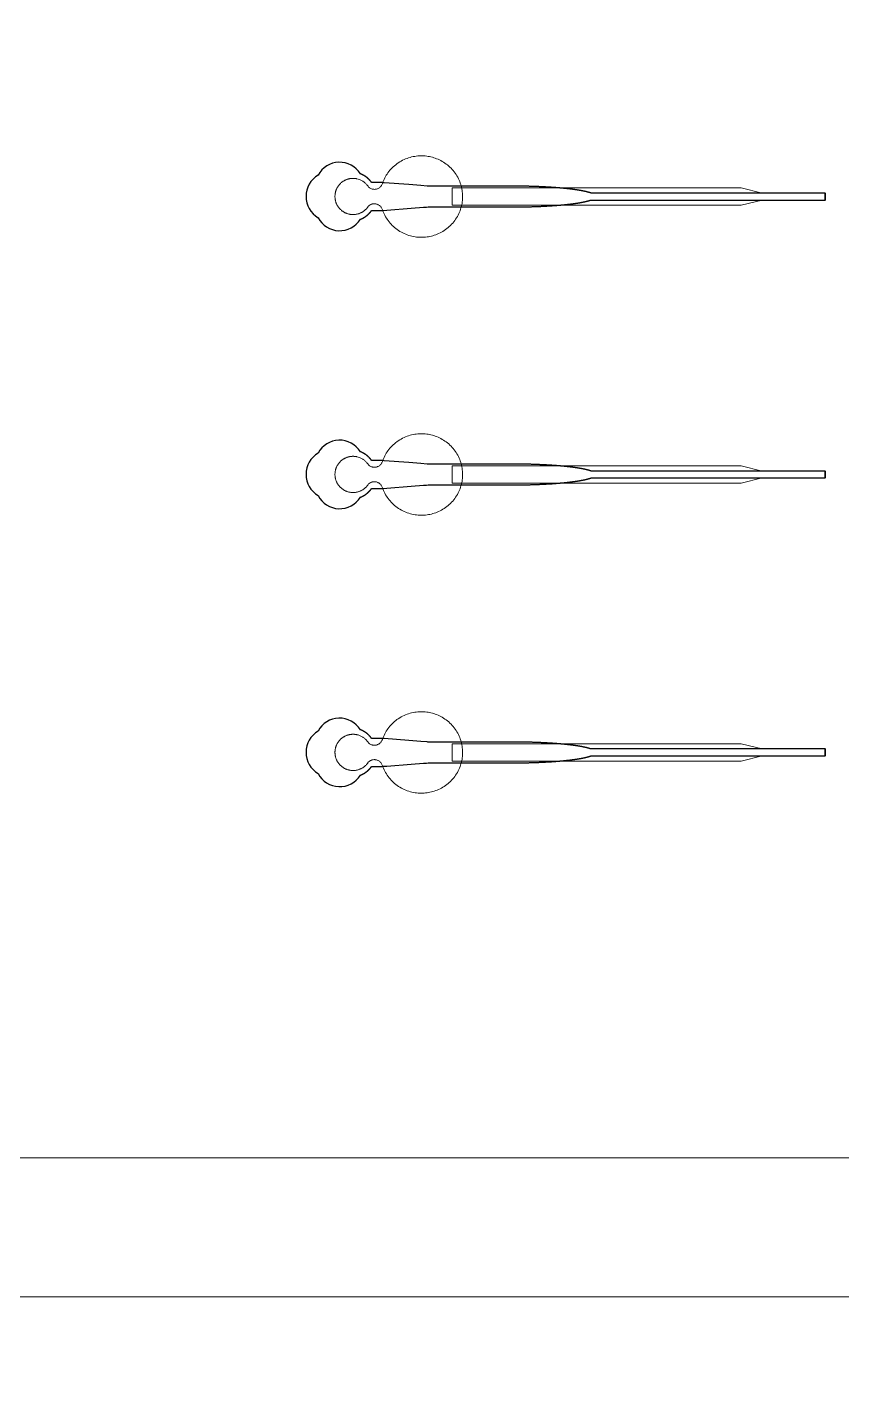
# Model space of a CAD drawing. Header units: inches. Extents: x -52997 to 52003, y -52254 to 52746.
# Drawn here: x -9110 to -3252, y -7101 to 2758 of the extents above; entities that cross this region are included whole.
import ezdxf

# ---------------------------------------------------------------- set-up
doc = ezdxf.new("R2010")
doc.units = ezdxf.units.IN
doc.header["$MEASUREMENT"] = 0
doc.layers.add('1', color=1, linetype='Continuous')
doc.layers.add('2', color=140, linetype='Continuous', lineweight=0)
doc.layers.add('3', color=90, linetype='Continuous', lineweight=0)

msp = doc.modelspace()

# ---------------------------------------------------------------- linework, layer by layer
at = {"layer": '1'}
for points in [[(-16283.4, -47485.7), (0, -47485.7), (16283.4, -47485.7, 5.999107)], [(-16250, -47285.7), (0, -47285.7), (16250, -47285.7, 5.986812)], [(-13685.8, -45485.7), (0, -45485.7), (13685.8, -45485.7, 6.794322)], [(-6714.9, 1377.2), (-6714.5, 1377.3), (-6713.7, 1377.6), (-6712.9, 1378), (-6712, 1378.3), (-6711.2, 1378.6), (-6710.3, 1379), (-6709.5, 1379.4), (-6708.6, 1379.7), (-6707.8, 1380.1), (-6706.9, 1380.5), (-6706.1, 1380.8), (-6705.2, 1381.2), (-6704.3, 1381.6), (-6703.5, 1382), (-6702.6, 1382.4), (-6701.8, 1382.8), (-6700.9, 1383.3), (-6700.1, 1383.7), (-6699.2, 1384.1), (-6698.3, 1384.5), (-6697.5, 1385), (-6696.6, 1385.4), (-6695.8, 1385.9), (-6694.9, 1386.3), (-6694.1, 1386.8), (-6693.2, 1387.3), (-6692.3, 1387.8), (-6691.5, 1388.2), (-6690.6, 1388.7), (-6689.8, 1389.2), (-6688.9, 1389.7), (-6688.1, 1390.2), (-6687.2, 1390.8), (-6686.4, 1391.3), (-6685.5, 1391.8), (-6684.7, 1392.3), (-6683.8, 1392.9), (-6683, 1393.4), (-6682.1, 1393.9), (-6681.3, 1394.5), (-6680.5, 1395.1), (-6679.6, 1395.6), (-6678.8, 1396.2), (-6677.9, 1396.8), (-6677.1, 1397.3), (-6676.3, 1397.9), (-6675.5, 1398.5), (-6674.6, 1399.1), (-6673.8, 1399.7), (-6673, 1400.3), (-6672.2, 1400.9), (-6671.4, 1401.5), (-6670.6, 1402.2), (-6669.7, 1402.8), (-6668.9, 1403.4), (-6668.1, 1404), (-6667.3, 1404.7), (-6666.5, 1405.3), (-6665.8, 1406), (-6665, 1406.6), (-6664.2, 1407.3), (-6663.4, 1407.9), (-6662.6, 1408.6), (-6661.9, 1409.3), (-6661.1, 1409.9), (-6660.3, 1410.6), (-6659.6, 1411.3), (-6658.8, 1412), (-6658.1, 1412.7), (-6657.3, 1413.4), (-6656.6, 1414), (-6655.8, 1414.7), (-6655.1, 1415.4), (-6654.4, 1416.2), (-6653.6, 1416.9), (-6652.9, 1417.6), (-6652.2, 1418.3), (-6651.5, 1419), (-6650.8, 1419.7), (-6650.1, 1420.5), (-6649.4, 1421.2), (-6648.7, 1421.9), (-6648, 1422.6), (-6647.3, 1423.4), (-6646.7, 1424.1), (-6646, 1424.9), (-6645.3, 1425.6), (-6644.7, 1426.3), (-6644, 1427.1), (-6643.4, 1427.8), (-6642.7, 1428.6), (-6642.1, 1429.3), (-6641.5, 1430.1), (-6640.9, 1430.8), (-6640.2, 1431.6), (-6639.6, 1432.4), (-6639, 1433.1), (-6638.4, 1433.9), (-6637.8, 1434.7), (-6637.3, 1435.4), (-6636.7, 1436.2), (-6636.1, 1436.9), (-6635.5, 1437.7), (-6635, 1438.5), (-6634.4, 1439.3), (-6633.9, 1440), (-6633.3, 1440.8), (-6589.8, 1440.8), (-6568, 1440.8), (-6557.1, 1440.8), (-6554.3, 1440.8), (-6553, 1440.8), (-6552.9, 1440.8), (-6552.9, 1440.8), (-6552.9, 1440.8), (-6552.9, 1440.8), (-6552.9, 1440.8), (-6552.8, 1440.8), (-6552.5, 1440.8), (-6551.8, 1440.9), (-6550.4, 1441), (-6547.6, 1441.2), (-6525.5, 1442.9), (-6348.9, 1456.4), (-6260.6, 1463.2), (-6238.5, 1464.9), (-6227.5, 1465.8), (-6227.1, 1465.8), (-6227, 1465.8), (-6227, 1465.8), (-6227, 1465.8), (-6226.9, 1465.8), (-6226.5, 1465.8), (-5966, 1465.8), (-5959.7, 1465.8), (-5947.1, 1465.8), (-5846.6, 1465.8), (-5645.6, 1465.8), (-5633, 1465.8), (-5626.8, 1465.8), (-5623.6, 1465.8), (-5622, 1465.8), (-5621.6, 1465.8), (-5621.5, 1465.8), (-5621.4, 1465.8), (-5621.3, 1465.8), (-5621.3, 1465.8), (-5621.3, 1465.8), (-5620.7, 1465.8), (-5616.1, 1465.8), (-5611.5, 1465.8), (-5606.9, 1465.8), (-5602.2, 1465.8), (-5597.6, 1465.9), (-5592.9, 1465.9), (-5588.3, 1465.9), (-5583.6, 1465.9), (-5578.9, 1466), (-5574.2, 1466), (-5569.5, 1466.1), (-5564.8, 1466.1), (-5560, 1466.2), (-5555.3, 1466.3), (-5550.5, 1466.3), (-5545.8, 1466.4), (-5541, 1466.5), (-5536.2, 1466.6), (-5531.5, 1466.6), (-5526.7, 1466.7), (-5521.9, 1466.8), (-5517.1, 1466.9), (-5512.3, 1467), (-5507.4, 1467.2), (-5502.6, 1467.3), (-5497.8, 1467.4), (-5493, 1467.5), (-5488.2, 1467.7), (-5483.3, 1467.8), (-5478.5, 1468), (-5473.7, 1468.1), (-5468.8, 1468.3), (-5464, 1468.4), (-5459.2, 1468.6), (-5454.3, 1468.8), (-5449.5, 1468.9), (-5444.7, 1469.1), (-5439.9, 1469.3), (-5435, 1469.5), (-5430.2, 1469.7), (-5425.4, 1469.9), (-5420.6, 1470.1), (-5415.8, 1470.3), (-5411, 1470.6), (-5406.2, 1470.8), (-5401.4, 1471), (-5396.6, 1471.3), (-5391.9, 1471.5), (-5387.1, 1471.7), (-5382.4, 1472), (-5377.6, 1472.3), (-5372.9, 1472.5), (-5368.2, 1472.8), (-5363.5, 1473.1), (-5358.8, 1473.4), (-5354.1, 1473.6), (-5349.4, 1473.9), (-5344.8, 1474.2), (-5340.1, 1474.5), (-5335.5, 1474.8), (-5330.9, 1475.2), (-5326.3, 1475.5), (-5321.7, 1475.8), (-5319.4, 1476), (-5317.2, 1476.1), (-5314.9, 1476.3), (-5312.6, 1476.5), (-5310.4, 1476.7), (-5308.1, 1476.8), (-5305.9, 1477), (-5303.6, 1477.2), (-5301.4, 1477.3), (-5299.1, 1477.5), (-5296.9, 1477.7), (-5294.7, 1477.9), (-5292.5, 1478.1), (-5290.3, 1478.2), (-5288, 1478.4), (-5285.8, 1478.6), (-5283.6, 1478.8), (-5281.4, 1479), (-5279.3, 1479.2), (-5277.1, 1479.4), (-5274.9, 1479.6), (-5272.7, 1479.7), (-5270.6, 1479.9), (-5268.4, 1480.1), (-5266.3, 1480.3), (-5264.1, 1480.5), (-5262, 1480.7), (-5259.9, 1480.9), (-5257.7, 1481.1), (-5255.6, 1481.3), (-5253.5, 1481.5), (-5251.4, 1481.7), (-5249.3, 1481.9), (-5247.2, 1482.2), (-5245.1, 1482.4), (-5243, 1482.6), (-5241, 1482.8), (-5238.9, 1483), (-5236.9, 1483.2), (-5234.8, 1483.4), (-5232.8, 1483.6), (-5230.7, 1483.9), (-5228.7, 1484.1), (-5226.7, 1484.3), (-5224.7, 1484.5), (-5222.7, 1484.7), (-5220.7, 1485), (-5218.7, 1485.2), (-5216.7, 1485.4), (-5214.7, 1485.6), (-5212.8, 1485.9), (-5210.8, 1486.1), (-5208.9, 1486.3), (-5206.9, 1486.6), (-5205, 1486.8), (-5203.1, 1487), (-5201.1, 1487.3), (-5199.2, 1487.5), (-5197.3, 1487.7), (-5195.4, 1488), (-5193.6, 1488.2), (-5191.7, 1488.4), (-5189.8, 1488.7), (-5188, 1488.9), (-5186.1, 1489.2), (-5184.3, 1489.4), (-5182.5, 1489.6), (-5180.6, 1489.9), (-5178.8, 1490.1), (-5177, 1490.4), (-5175.2, 1490.6), (-5173.4, 1490.9), (-5171.7, 1491.1), (-5169.9, 1491.4), (-5168.1, 1491.6), (-5166.4, 1491.9), (-5164.6, 1492.1), (-5162.9, 1492.4), (-5161.2, 1492.7), (-5159.5, 1492.9), (-5157.8, 1493.2), (-5156.1, 1493.4), (-5154.4, 1493.7), (-5152.7, 1493.9), (-5151.1, 1494.2), (-5149.4, 1494.5), (-5147.8, 1494.7), (-5146.1, 1495), (-5144.5, 1495.3), (-5142.9, 1495.5), (-5141.3, 1495.8), (-5139.7, 1496.1), (-5138.1, 1496.3), (-5136.6, 1496.6), (-5135, 1496.9), (-5133.4, 1497.1), (-5131.9, 1497.4), (-5130.4, 1497.7), (-5128.8, 1497.9), (-5127.3, 1498.2), (-5125.8, 1498.5), (-5124.3, 1498.8), (-5122.9, 1499), (-5121.4, 1499.3), (-5119.9, 1499.6), (-5118.5, 1499.9), (-5117, 1500.1), (-5115.6, 1500.4), (-5114.2, 1500.7), (-5112.8, 1501), (-5111.4, 1501.3), (-5110, 1501.5), (-5108.6, 1501.8), (-5107.3, 1502.1), (-5105.9, 1502.4), (-5104.6, 1502.7), (-5103.2, 1503), (-5101.9, 1503.2), (-5100.6, 1503.5), (-5099.3, 1503.8), (-5098, 1504.1), (-5096.7, 1504.4), (-5095.4, 1504.7), (-5094.2, 1505), (-5092.9, 1505.3), (-5091.7, 1505.5), (-5090.5, 1505.8), (-5089.3, 1506.1), (-5088.1, 1506.4), (-5086.9, 1506.7), (-5085.7, 1507), (-5084.5, 1507.3), (-5083.4, 1507.6), (-5082.2, 1507.9), (-5081.1, 1508.2), (-5079.9, 1508.5), (-5078.8, 1508.7), (-5077.7, 1509), (-5076.6, 1509.3), (-5075.5, 1509.6), (-5074.5, 1509.9), (-5073.4, 1510.2), (-5072.4, 1510.5), (-5071.3, 1510.8), (-5070.3, 1511.1), (-5069.3, 1511.4), (-5068.3, 1511.7), (-5067.3, 1512), (-5066.3, 1512.3), (-5065.3, 1512.6), (-5064.4, 1512.9), (-5063.4, 1513.2), (-5062.5, 1513.5), (-5061.5, 1513.8), (-5060.6, 1514.1), (-5059.7, 1514.4), (-5058.8, 1514.7), (-5057.9, 1515), (-5057.1, 1515.3), (-5055.7, 1515.8), (-3370, 1515.6), (-3370, 1565.8), (-5055.6, 1565.8), (-5055.9, 1565.9), (-5056.7, 1566.2), (-5057.6, 1566.5), (-5058.5, 1566.8), (-5059.4, 1567.1), (-5060.3, 1567.4), (-5061.2, 1567.7), (-5062.1, 1568), (-5063.1, 1568.3), (-5064, 1568.6), (-5065, 1568.9), (-5065.9, 1569.2), (-5066.9, 1569.5), (-5067.9, 1569.8), (-5068.9, 1570.1), (-5069.9, 1570.4), (-5071, 1570.7), (-5072, 1571), (-5073.1, 1571.3), (-5074.1, 1571.6), (-5075.2, 1571.9), (-5076.3, 1572.2), (-5077.4, 1572.5), (-5078.5, 1572.8), (-5079.6, 1573), (-5080.7, 1573.3), (-5081.9, 1573.6), (-5083, 1573.9), (-5084.2, 1574.2), (-5085.3, 1574.5), (-5086.5, 1574.8), (-5087.7, 1575.1), (-5088.9, 1575.4), (-5090.1, 1575.7), (-5091.3, 1576), (-5092.6, 1576.3), (-5093.8, 1576.5), (-5095.1, 1576.8), (-5096.4, 1577.1), (-5097.6, 1577.4), (-5098.9, 1577.7), (-5100.2, 1578), (-5101.5, 1578.3), (-5102.9, 1578.6), (-5104.2, 1578.8), (-5105.5, 1579.1), (-5106.9, 1579.4), (-5108.3, 1579.7), (-5109.6, 1580), (-5111, 1580.3), (-5112.4, 1580.5), (-5113.8, 1580.8), (-5115.3, 1581.1), (-5116.7, 1581.4), (-5118.1, 1581.7), (-5119.6, 1581.9), (-5121, 1582.2), (-5122.5, 1582.5), (-5124, 1582.8), (-5125.5, 1583), (-5127, 1583.3), (-5128.5, 1583.6), (-5130, 1583.9), (-5131.5, 1584.1), (-5133.1, 1584.4), (-5134.6, 1584.7), (-5136.2, 1584.9), (-5137.8, 1585.2), (-5139.4, 1585.5), (-5141, 1585.7), (-5142.6, 1586), (-5144.2, 1586.3), (-5145.8, 1586.5), (-5147.4, 1586.8), (-5149.1, 1587.1), (-5150.7, 1587.3), (-5152.4, 1587.6), (-5154.1, 1587.9), (-5155.7, 1588.1), (-5157.4, 1588.4), (-5159.1, 1588.6), (-5160.8, 1588.9), (-5162.6, 1589.1), (-5164.3, 1589.4), (-5166, 1589.7), (-5167.8, 1589.9), (-5169.5, 1590.2), (-5171.3, 1590.4), (-5173.1, 1590.7), (-5174.9, 1590.9), (-5176.6, 1591.2), (-5178.4, 1591.4), (-5180.3, 1591.6), (-5182.1, 1591.9), (-5183.9, 1592.1), (-5185.7, 1592.4), (-5187.6, 1592.6), (-5189.4, 1592.9), (-5191.3, 1593.1), (-5193.2, 1593.3), (-5195.1, 1593.6), (-5197, 1593.8), (-5198.8, 1594.1), (-5200.8, 1594.3), (-5202.7, 1594.5), (-5204.6, 1594.8), (-5206.5, 1595), (-5208.5, 1595.2), (-5210.4, 1595.5), (-5212.4, 1595.7), (-5214.3, 1595.9), (-5216.3, 1596.1), (-5218.3, 1596.4), (-5220.3, 1596.6), (-5222.3, 1596.8), (-5224.3, 1597), (-5226.3, 1597.2), (-5228.3, 1597.5), (-5230.3, 1597.7), (-5232.3, 1597.9), (-5234.4, 1598.1), (-5236.4, 1598.3), (-5238.5, 1598.5), (-5240.5, 1598.8), (-5242.6, 1599), (-5244.7, 1599.2), (-5246.8, 1599.4), (-5248.8, 1599.6), (-5250.9, 1599.8), (-5253, 1600), (-5255.1, 1600.2), (-5257.3, 1600.4), (-5259.4, 1600.6), (-5261.5, 1600.8), (-5263.6, 1601), (-5265.8, 1601.2), (-5267.9, 1601.4), (-5270.1, 1601.6), (-5272.2, 1601.8), (-5274.4, 1602), (-5276.6, 1602.2), (-5278.7, 1602.4), (-5280.9, 1602.6), (-5283.1, 1602.8), (-5285.3, 1602.9), (-5287.5, 1603.1), (-5289.7, 1603.3), (-5291.9, 1603.5), (-5294.1, 1603.7), (-5296.4, 1603.8), (-5298.6, 1604), (-5300.8, 1604.2), (-5303, 1604.4), (-5305.3, 1604.6), (-5307.5, 1604.7), (-5309.8, 1604.9), (-5312, 1605.1), (-5314.3, 1605.2), (-5316.6, 1605.4), (-5318.8, 1605.6), (-5323.4, 1605.9), (-5327.9, 1606.2), (-5332.5, 1606.5), (-5337.1, 1606.9), (-5341.7, 1607.2), (-5346.4, 1607.5), (-5351, 1607.8), (-5355.7, 1608), (-5360.4, 1608.3), (-5365, 1608.6), (-5369.7, 1608.9), (-5374.4, 1609.2), (-5379.2, 1609.4), (-5383.9, 1609.7), (-5388.6, 1609.9), (-5393.4, 1610.2), (-5398.1, 1610.4), (-5402.9, 1610.7), (-5407.7, 1610.9), (-5412.4, 1611.1), (-5417.2, 1611.3), (-5422, 1611.5), (-5426.8, 1611.7), (-5431.6, 1611.9), (-5436.4, 1612.1), (-5441.2, 1612.3), (-5446, 1612.5), (-5450.8, 1612.7), (-5455.6, 1612.9), (-5460.4, 1613.1), (-5465.2, 1613.2), (-5470, 1613.4), (-5474.8, 1613.5), (-5479.7, 1613.7), (-5484.5, 1613.8), (-5489.3, 1614), (-5494.1, 1614.1), (-5498.9, 1614.2), (-5503.7, 1614.3), (-5508.4, 1614.5), (-5513.2, 1614.6), (-5518, 1614.7), (-5522.8, 1614.8), (-5527.5, 1614.9), (-5532.3, 1615), (-5537.1, 1615.1), (-5541.8, 1615.1), (-5546.5, 1615.2), (-5551.3, 1615.3), (-5556, 1615.4), (-5560.7, 1615.4), (-5565.4, 1615.5), (-5570.1, 1615.5), (-5574.8, 1615.6), (-5579.4, 1615.6), (-5584.1, 1615.7), (-5588.7, 1615.7), (-5593.4, 1615.7), (-5598, 1615.7), (-5602.6, 1615.8), (-5607.2, 1615.8), (-5609.5, 1615.8), (-5610.1, 1615.8), (-5610.4, 1615.8), (-5610.5, 1615.8), (-5610.7, 1615.8), (-5612.3, 1615.8), (-5618.7, 1615.8), (-5631.4, 1615.8), (-5682.4, 1615.8), (-5886.3, 1615.8), (-5937.3, 1615.8), (-5962.8, 1615.8), (-5969.2, 1615.8), (-5970.8, 1615.8), (-6226.6, 1615.8), (-6227, 1615.8), (-6227, 1615.8), (-6227, 1615.8), (-6227.1, 1615.8), (-6227.2, 1615.8), (-6227.5, 1615.8), (-6228.9, 1615.9), (-6234.4, 1616.3), (-6278.6, 1619.7), (-6366.9, 1626.5), (-6543.5, 1640.1), (-6549.1, 1640.5), (-6551.8, 1640.7), (-6552.5, 1640.8), (-6552.8, 1640.8), (-6552.9, 1640.8), (-6552.9, 1640.8), (-6552.9, 1640.8), (-6552.9, 1640.8), (-6552.9, 1640.8), (-6553, 1640.8), (-6553.3, 1640.8), (-6556.1, 1640.8), (-6561.5, 1640.8), (-6572.4, 1640.8), (-6594.2, 1640.8), (-6616, 1640.8), (-6626.9, 1640.8), (-6632.3, 1640.8), (-6633, 1640.8), (-6633.2, 1640.8), (-6633.3, 1640.8), (-6633.3, 1640.8), (-6633.3, 1640.8), (-6633.3, 1640.8), (-6633.4, 1640.8), (-6633.7, 1641.4), (-6634.5, 1642.5), (-6635.4, 1643.6), (-6636.2, 1644.7), (-6637, 1645.9), (-6637.9, 1647), (-6638.7, 1648.1), (-6639.6, 1649.2), (-6640.5, 1650.3), (-6641.4, 1651.4), (-6642.3, 1652.5), (-6643.2, 1653.6), (-6644.2, 1654.7), (-6645.1, 1655.8), (-6646.1, 1656.9), (-6647.1, 1658), (-6648.1, 1659.1), (-6649.1, 1660.2), (-6650.1, 1661.2), (-6651.1, 1662.3), (-6652.1, 1663.4), (-6653.2, 1664.4), (-6654.3, 1665.5), (-6655.3, 1666.5), (-6656.4, 1667.6), (-6657.5, 1668.6), (-6658.6, 1669.6), (-6659.8, 1670.6), (-6660.9, 1671.6), (-6662, 1672.6), (-6663.2, 1673.6), (-6664.4, 1674.6), (-6665.5, 1675.6), (-6666.7, 1676.6), (-6667.9, 1677.5), (-6669.1, 1678.5), (-6670.3, 1679.4), (-6671.6, 1680.4), (-6672.8, 1681.3), (-6674.1, 1682.2), (-6675.3, 1683.1), (-6676.6, 1684), (-6677.9, 1684.9), (-6679.2, 1685.8), (-6680.5, 1686.7), (-6681.8, 1687.5), (-6683.1, 1688.4), (-6684.4, 1689.2), (-6685.7, 1690), (-6687.1, 1690.8), (-6688.4, 1691.6), (-6689.7, 1692.4), (-6691.1, 1693.2), (-6692.5, 1694), (-6693.8, 1694.7), (-6695.2, 1695.5), (-6696.6, 1696.2), (-6698, 1696.9), (-6699.4, 1697.6), (-6700.8, 1698.3), (-6702.2, 1699), (-6703.6, 1699.7), (-6705, 1700.3), (-6706.4, 1700.9), (-6707.8, 1701.6), (-6709.3, 1702.2), (-6710.7, 1702.8), (-6712.1, 1703.3), (-6713.6, 1703.9), (-6714.8, 1704.4, 0.576044), (-7019.4, 1695.1, 0.560065), (-7019.4, 1388.6, 0.578435)], [(-6714.9, -622.8), (-6714.5, -622.7), (-6713.7, -622.4), (-6712.9, -622), (-6712, -621.7), (-6711.2, -621.4), (-6710.3, -621), (-6709.5, -620.6), (-6708.6, -620.3), (-6707.8, -619.9), (-6706.9, -619.5), (-6706.1, -619.2), (-6705.2, -618.8), (-6704.3, -618.4), (-6703.5, -618), (-6702.6, -617.6), (-6701.8, -617.2), (-6700.9, -616.7), (-6700.1, -616.3), (-6699.2, -615.9), (-6698.3, -615.5), (-6697.5, -615), (-6696.6, -614.6), (-6695.8, -614.1), (-6694.9, -613.7), (-6694.1, -613.2), (-6693.2, -612.7), (-6692.3, -612.2), (-6691.5, -611.8), (-6690.6, -611.3), (-6689.8, -610.8), (-6688.9, -610.3), (-6688.1, -609.8), (-6687.2, -609.2), (-6686.4, -608.7), (-6685.5, -608.2), (-6684.7, -607.7), (-6683.8, -607.1), (-6683, -606.6), (-6682.1, -606.1), (-6681.3, -605.5), (-6680.5, -604.9), (-6679.6, -604.4), (-6678.8, -603.8), (-6677.9, -603.2), (-6677.1, -602.7), (-6676.3, -602.1), (-6675.5, -601.5), (-6674.6, -600.9), (-6673.8, -600.3), (-6673, -599.7), (-6672.2, -599.1), (-6671.4, -598.5), (-6670.6, -597.8), (-6669.7, -597.2), (-6668.9, -596.6), (-6668.1, -596), (-6667.3, -595.3), (-6666.5, -594.7), (-6665.8, -594), (-6665, -593.4), (-6664.2, -592.7), (-6663.4, -592.1), (-6662.6, -591.4), (-6661.9, -590.7), (-6661.1, -590.1), (-6660.3, -589.4), (-6659.6, -588.7), (-6658.8, -588), (-6658.1, -587.3), (-6657.3, -586.6), (-6656.6, -586), (-6655.8, -585.3), (-6655.1, -584.6), (-6654.4, -583.8), (-6653.6, -583.1), (-6652.9, -582.4), (-6652.2, -581.7), (-6651.5, -581), (-6650.8, -580.3), (-6650.1, -579.5), (-6649.4, -578.8), (-6648.7, -578.1), (-6648, -577.4), (-6647.3, -576.6), (-6646.7, -575.9), (-6646, -575.1), (-6645.3, -574.4), (-6644.7, -573.7), (-6644, -572.9), (-6643.4, -572.2), (-6642.7, -571.4), (-6642.1, -570.7), (-6641.5, -569.9), (-6640.9, -569.2), (-6640.2, -568.4), (-6639.6, -567.6), (-6639, -566.9), (-6638.4, -566.1), (-6637.8, -565.3), (-6637.3, -564.6), (-6636.7, -563.8), (-6636.1, -563.1), (-6635.5, -562.3), (-6635, -561.5), (-6634.4, -560.7), (-6633.9, -560), (-6633.3, -559.2), (-6589.8, -559.2), (-6568, -559.2), (-6557.1, -559.2), (-6554.3, -559.2), (-6553, -559.2), (-6552.9, -559.2), (-6552.9, -559.2), (-6552.9, -559.2), (-6552.9, -559.2), (-6552.9, -559.2), (-6552.8, -559.2), (-6552.5, -559.2), (-6551.8, -559.1), (-6550.4, -559), (-6547.6, -558.8), (-6525.5, -557.1), (-6348.9, -543.6), (-6260.6, -536.8), (-6238.5, -535.1), (-6227.5, -534.2), (-6227.1, -534.2), (-6227, -534.2), (-6227, -534.2), (-6227, -534.2), (-6226.9, -534.2), (-6226.5, -534.2), (-5966, -534.2), (-5959.7, -534.2), (-5947.1, -534.2), (-5846.6, -534.2), (-5645.6, -534.2), (-5633, -534.2), (-5626.8, -534.2), (-5623.6, -534.2), (-5622, -534.2), (-5621.6, -534.2), (-5621.5, -534.2), (-5621.4, -534.2), (-5621.3, -534.2), (-5621.3, -534.2), (-5621.3, -534.2), (-5620.7, -534.2), (-5616.1, -534.2), (-5611.5, -534.2), (-5606.9, -534.2), (-5602.2, -534.2), (-5597.6, -534.1), (-5592.9, -534.1), (-5588.3, -534.1), (-5583.6, -534.1), (-5578.9, -534), (-5574.2, -534), (-5569.5, -533.9), (-5564.8, -533.9), (-5560, -533.8), (-5555.3, -533.7), (-5550.5, -533.7), (-5545.8, -533.6), (-5541, -533.5), (-5536.2, -533.4), (-5531.5, -533.4), (-5526.7, -533.3), (-5521.9, -533.2), (-5517.1, -533.1), (-5512.3, -533), (-5507.4, -532.8), (-5502.6, -532.7), (-5497.8, -532.6), (-5493, -532.5), (-5488.2, -532.3), (-5483.3, -532.2), (-5478.5, -532), (-5473.7, -531.9), (-5468.8, -531.7), (-5464, -531.6), (-5459.2, -531.4), (-5454.3, -531.2), (-5449.5, -531.1), (-5444.7, -530.9), (-5439.9, -530.7), (-5435, -530.5), (-5430.2, -530.3), (-5425.4, -530.1), (-5420.6, -529.9), (-5415.8, -529.7), (-5411, -529.4), (-5406.2, -529.2), (-5401.4, -529), (-5396.6, -528.7), (-5391.9, -528.5), (-5387.1, -528.3), (-5382.4, -528), (-5377.6, -527.7), (-5372.9, -527.5), (-5368.2, -527.2), (-5363.5, -526.9), (-5358.8, -526.6), (-5354.1, -526.4), (-5349.4, -526.1), (-5344.8, -525.8), (-5340.1, -525.5), (-5335.5, -525.2), (-5330.9, -524.8), (-5326.3, -524.5), (-5321.7, -524.2), (-5319.4, -524), (-5317.2, -523.9), (-5314.9, -523.7), (-5312.6, -523.5), (-5310.4, -523.3), (-5308.1, -523.2), (-5305.9, -523), (-5303.6, -522.8), (-5301.4, -522.7), (-5299.1, -522.5), (-5296.9, -522.3), (-5294.7, -522.1), (-5292.5, -521.9), (-5290.3, -521.8), (-5288, -521.6), (-5285.8, -521.4), (-5283.6, -521.2), (-5281.4, -521), (-5279.3, -520.8), (-5277.1, -520.6), (-5274.9, -520.4), (-5272.7, -520.3), (-5270.6, -520.1), (-5268.4, -519.9), (-5266.3, -519.7), (-5264.1, -519.5), (-5262, -519.3), (-5259.9, -519.1), (-5257.7, -518.9), (-5255.6, -518.7), (-5253.5, -518.5), (-5251.4, -518.3), (-5249.3, -518.1), (-5247.2, -517.8), (-5245.1, -517.6), (-5243, -517.4), (-5241, -517.2), (-5238.9, -517), (-5236.9, -516.8), (-5234.8, -516.6), (-5232.8, -516.4), (-5230.7, -516.1), (-5228.7, -515.9), (-5226.7, -515.7), (-5224.7, -515.5), (-5222.7, -515.3), (-5220.7, -515), (-5218.7, -514.8), (-5216.7, -514.6), (-5214.7, -514.4), (-5212.8, -514.1), (-5210.8, -513.9), (-5208.9, -513.7), (-5206.9, -513.4), (-5205, -513.2), (-5203.1, -513), (-5201.1, -512.7), (-5199.2, -512.5), (-5197.3, -512.3), (-5195.4, -512), (-5193.6, -511.8), (-5191.7, -511.6), (-5189.8, -511.3), (-5188, -511.1), (-5186.1, -510.8), (-5184.3, -510.6), (-5182.5, -510.4), (-5180.6, -510.1), (-5178.8, -509.9), (-5177, -509.6), (-5175.2, -509.4), (-5173.4, -509.1), (-5171.7, -508.9), (-5169.9, -508.6), (-5168.1, -508.4), (-5166.4, -508.1), (-5164.6, -507.9), (-5162.9, -507.6), (-5161.2, -507.3), (-5159.5, -507.1), (-5157.8, -506.8), (-5156.1, -506.6), (-5154.4, -506.3), (-5152.7, -506.1), (-5151.1, -505.8), (-5149.4, -505.5), (-5147.8, -505.3), (-5146.1, -505), (-5144.5, -504.7), (-5142.9, -504.5), (-5141.3, -504.2), (-5139.7, -503.9), (-5138.1, -503.7), (-5136.6, -503.4), (-5135, -503.1), (-5133.4, -502.9), (-5131.9, -502.6), (-5130.4, -502.3), (-5128.8, -502.1), (-5127.3, -501.8), (-5125.8, -501.5), (-5124.3, -501.2), (-5122.9, -501), (-5121.4, -500.7), (-5119.9, -500.4), (-5118.5, -500.1), (-5117, -499.9), (-5115.6, -499.6), (-5114.2, -499.3), (-5112.8, -499), (-5111.4, -498.7), (-5110, -498.5), (-5108.6, -498.2), (-5107.3, -497.9), (-5105.9, -497.6), (-5104.6, -497.3), (-5103.2, -497), (-5101.9, -496.8), (-5100.6, -496.5), (-5099.3, -496.2), (-5098, -495.9), (-5096.7, -495.6), (-5095.4, -495.3), (-5094.2, -495), (-5092.9, -494.7), (-5091.7, -494.5), (-5090.5, -494.2), (-5089.3, -493.9), (-5088.1, -493.6), (-5086.9, -493.3), (-5085.7, -493), (-5084.5, -492.7), (-5083.4, -492.4), (-5082.2, -492.1), (-5081.1, -491.8), (-5079.9, -491.5), (-5078.8, -491.3), (-5077.7, -491), (-5076.6, -490.7), (-5075.5, -490.4), (-5074.5, -490.1), (-5073.4, -489.8), (-5072.4, -489.5), (-5071.3, -489.2), (-5070.3, -488.9), (-5069.3, -488.6), (-5068.3, -488.3), (-5067.3, -488), (-5066.3, -487.7), (-5065.3, -487.4), (-5064.4, -487.1), (-5063.4, -486.8), (-5062.5, -486.5), (-5061.5, -486.2), (-5060.6, -485.9), (-5059.7, -485.6), (-5058.8, -485.3), (-5057.9, -485), (-5057.1, -484.7), (-5055.7, -484.2), (-3370, -484.4), (-3370, -434.2), (-5055.6, -434.2), (-5055.9, -434.1), (-5056.7, -433.8), (-5057.6, -433.5), (-5058.5, -433.2), (-5059.4, -432.9), (-5060.3, -432.6), (-5061.2, -432.3), (-5062.1, -432), (-5063.1, -431.7), (-5064, -431.4), (-5065, -431.1), (-5065.9, -430.8), (-5066.9, -430.5), (-5067.9, -430.2), (-5068.9, -429.9), (-5069.9, -429.6), (-5071, -429.3), (-5072, -429), (-5073.1, -428.7), (-5074.1, -428.4), (-5075.2, -428.1), (-5076.3, -427.8), (-5077.4, -427.5), (-5078.5, -427.2), (-5079.6, -427), (-5080.7, -426.7), (-5081.9, -426.4), (-5083, -426.1), (-5084.2, -425.8), (-5085.3, -425.5), (-5086.5, -425.2), (-5087.7, -424.9), (-5088.9, -424.6), (-5090.1, -424.3), (-5091.3, -424), (-5092.6, -423.7), (-5093.8, -423.5), (-5095.1, -423.2), (-5096.4, -422.9), (-5097.6, -422.6), (-5098.9, -422.3), (-5100.2, -422), (-5101.5, -421.7), (-5102.9, -421.4), (-5104.2, -421.2), (-5105.5, -420.9), (-5106.9, -420.6), (-5108.3, -420.3), (-5109.6, -420), (-5111, -419.7), (-5112.4, -419.5), (-5113.8, -419.2), (-5115.3, -418.9), (-5116.7, -418.6), (-5118.1, -418.3), (-5119.6, -418.1), (-5121, -417.8), (-5122.5, -417.5), (-5124, -417.2), (-5125.5, -417), (-5127, -416.7), (-5128.5, -416.4), (-5130, -416.1), (-5131.5, -415.9), (-5133.1, -415.6), (-5134.6, -415.3), (-5136.2, -415.1), (-5137.8, -414.8), (-5139.4, -414.5), (-5141, -414.3), (-5142.6, -414), (-5144.2, -413.7), (-5145.8, -413.5), (-5147.4, -413.2), (-5149.1, -412.9), (-5150.7, -412.7), (-5152.4, -412.4), (-5154.1, -412.1), (-5155.7, -411.9), (-5157.4, -411.6), (-5159.1, -411.4), (-5160.8, -411.1), (-5162.6, -410.9), (-5164.3, -410.6), (-5166, -410.3), (-5167.8, -410.1), (-5169.5, -409.8), (-5171.3, -409.6), (-5173.1, -409.3), (-5174.9, -409.1), (-5176.6, -408.8), (-5178.4, -408.6), (-5180.3, -408.4), (-5182.1, -408.1), (-5183.9, -407.9), (-5185.7, -407.6), (-5187.6, -407.4), (-5189.4, -407.1), (-5191.3, -406.9), (-5193.2, -406.7), (-5195.1, -406.4), (-5197, -406.2), (-5198.8, -405.9), (-5200.8, -405.7), (-5202.7, -405.5), (-5204.6, -405.2), (-5206.5, -405), (-5208.5, -404.8), (-5210.4, -404.5), (-5212.4, -404.3), (-5214.3, -404.1), (-5216.3, -403.9), (-5218.3, -403.6), (-5220.3, -403.4), (-5222.3, -403.2), (-5224.3, -403), (-5226.3, -402.8), (-5228.3, -402.5), (-5230.3, -402.3), (-5232.3, -402.1), (-5234.4, -401.9), (-5236.4, -401.7), (-5238.5, -401.5), (-5240.5, -401.2), (-5242.6, -401), (-5244.7, -400.8), (-5246.8, -400.6), (-5248.8, -400.4), (-5250.9, -400.2), (-5253, -400), (-5255.1, -399.8), (-5257.3, -399.6), (-5259.4, -399.4), (-5261.5, -399.2), (-5263.6, -399), (-5265.8, -398.8), (-5267.9, -398.6), (-5270.1, -398.4), (-5272.2, -398.2), (-5274.4, -398), (-5276.6, -397.8), (-5278.7, -397.6), (-5280.9, -397.4), (-5283.1, -397.2), (-5285.3, -397.1), (-5287.5, -396.9), (-5289.7, -396.7), (-5291.9, -396.5), (-5294.1, -396.3), (-5296.4, -396.2), (-5298.6, -396), (-5300.8, -395.8), (-5303, -395.6), (-5305.3, -395.4), (-5307.5, -395.3), (-5309.8, -395.1), (-5312, -394.9), (-5314.3, -394.8), (-5316.6, -394.6), (-5318.8, -394.4), (-5323.4, -394.1), (-5327.9, -393.8), (-5332.5, -393.5), (-5337.1, -393.1), (-5341.7, -392.8), (-5346.4, -392.5), (-5351, -392.2), (-5355.7, -392), (-5360.4, -391.7), (-5365, -391.4), (-5369.7, -391.1), (-5374.4, -390.8), (-5379.2, -390.6), (-5383.9, -390.3), (-5388.6, -390.1), (-5393.4, -389.8), (-5398.1, -389.6), (-5402.9, -389.3), (-5407.7, -389.1), (-5412.4, -388.9), (-5417.2, -388.7), (-5422, -388.5), (-5426.8, -388.3), (-5431.6, -388.1), (-5436.4, -387.9), (-5441.2, -387.7), (-5446, -387.5), (-5450.8, -387.3), (-5455.6, -387.1), (-5460.4, -386.9), (-5465.2, -386.8), (-5470, -386.6), (-5474.8, -386.5), (-5479.7, -386.3), (-5484.5, -386.2), (-5489.3, -386), (-5494.1, -385.9), (-5498.9, -385.8), (-5503.7, -385.7), (-5508.4, -385.5), (-5513.2, -385.4), (-5518, -385.3), (-5522.8, -385.2), (-5527.5, -385.1), (-5532.3, -385), (-5537.1, -384.9), (-5541.8, -384.9), (-5546.5, -384.8), (-5551.3, -384.7), (-5556, -384.6), (-5560.7, -384.6), (-5565.4, -384.5), (-5570.1, -384.5), (-5574.8, -384.4), (-5579.4, -384.4), (-5584.1, -384.3), (-5588.7, -384.3), (-5593.4, -384.3), (-5598, -384.3), (-5602.6, -384.2), (-5607.2, -384.2), (-5609.5, -384.2), (-5610.1, -384.2), (-5610.4, -384.2), (-5610.5, -384.2), (-5610.7, -384.2), (-5612.3, -384.2), (-5618.7, -384.2), (-5631.4, -384.2), (-5682.4, -384.2), (-5886.3, -384.2), (-5937.3, -384.2), (-5962.8, -384.2), (-5969.2, -384.2), (-5970.8, -384.2), (-6226.6, -384.2), (-6227, -384.2), (-6227, -384.2), (-6227, -384.2), (-6227.1, -384.2), (-6227.2, -384.2), (-6227.5, -384.2), (-6228.9, -384.1), (-6234.4, -383.7), (-6278.6, -380.3), (-6366.9, -373.5), (-6543.5, -359.9), (-6549.1, -359.5), (-6551.8, -359.3), (-6552.5, -359.2), (-6552.8, -359.2), (-6552.9, -359.2), (-6552.9, -359.2), (-6552.9, -359.2), (-6552.9, -359.2), (-6552.9, -359.2), (-6553, -359.2), (-6553.3, -359.2), (-6556.1, -359.2), (-6561.5, -359.2), (-6572.4, -359.2), (-6594.2, -359.2), (-6616, -359.2), (-6626.9, -359.2), (-6632.3, -359.2), (-6633, -359.2), (-6633.2, -359.2), (-6633.3, -359.2), (-6633.3, -359.2), (-6633.3, -359.2), (-6633.3, -359.2), (-6633.4, -359.2), (-6633.7, -358.6), (-6634.5, -357.5), (-6635.4, -356.4), (-6636.2, -355.3), (-6637, -354.1), (-6637.9, -353), (-6638.7, -351.9), (-6639.6, -350.8), (-6640.5, -349.7), (-6641.4, -348.6), (-6642.3, -347.5), (-6643.2, -346.4), (-6644.2, -345.3), (-6645.1, -344.2), (-6646.1, -343.1), (-6647.1, -342), (-6648.1, -340.9), (-6649.1, -339.8), (-6650.1, -338.8), (-6651.1, -337.7), (-6652.1, -336.6), (-6653.2, -335.6), (-6654.3, -334.5), (-6655.3, -333.5), (-6656.4, -332.4), (-6657.5, -331.4), (-6658.6, -330.4), (-6659.8, -329.4), (-6660.9, -328.4), (-6662, -327.4), (-6663.2, -326.4), (-6664.4, -325.4), (-6665.5, -324.4), (-6666.7, -323.4), (-6667.9, -322.5), (-6669.1, -321.5), (-6670.3, -320.6), (-6671.6, -319.6), (-6672.8, -318.7), (-6674.1, -317.8), (-6675.3, -316.9), (-6676.6, -316), (-6677.9, -315.1), (-6679.2, -314.2), (-6680.5, -313.3), (-6681.8, -312.5), (-6683.1, -311.6), (-6684.4, -310.8), (-6685.7, -310), (-6687.1, -309.2), (-6688.4, -308.4), (-6689.7, -307.6), (-6691.1, -306.8), (-6692.5, -306), (-6693.8, -305.3), (-6695.2, -304.5), (-6696.6, -303.8), (-6698, -303.1), (-6699.4, -302.4), (-6700.8, -301.7), (-6702.2, -301), (-6703.6, -300.3), (-6705, -299.7), (-6706.4, -299.1), (-6707.8, -298.4), (-6709.3, -297.8), (-6710.7, -297.2), (-6712.1, -296.7), (-6713.6, -296.1), (-6714.8, -295.6, 0.576044), (-7019.4, -304.9, 0.560065), (-7019.4, -611.4, 0.578435)], [(-6714.9, -2622.8), (-6714.5, -2622.7), (-6713.7, -2622.4), (-6712.9, -2622), (-6712, -2621.7), (-6711.2, -2621.4), (-6710.3, -2621), (-6709.5, -2620.6), (-6708.6, -2620.3), (-6707.8, -2619.9), (-6706.9, -2619.5), (-6706.1, -2619.2), (-6705.2, -2618.8), (-6704.3, -2618.4), (-6703.5, -2618), (-6702.6, -2617.6), (-6701.8, -2617.2), (-6700.9, -2616.7), (-6700.1, -2616.3), (-6699.2, -2615.9), (-6698.3, -2615.5), (-6697.5, -2615), (-6696.6, -2614.6), (-6695.8, -2614.1), (-6694.9, -2613.7), (-6694.1, -2613.2), (-6693.2, -2612.7), (-6692.3, -2612.2), (-6691.5, -2611.8), (-6690.6, -2611.3), (-6689.8, -2610.8), (-6688.9, -2610.3), (-6688.1, -2609.8), (-6687.2, -2609.2), (-6686.4, -2608.7), (-6685.5, -2608.2), (-6684.7, -2607.7), (-6683.8, -2607.1), (-6683, -2606.6), (-6682.1, -2606.1), (-6681.3, -2605.5), (-6680.5, -2604.9), (-6679.6, -2604.4), (-6678.8, -2603.8), (-6677.9, -2603.2), (-6677.1, -2602.7), (-6676.3, -2602.1), (-6675.5, -2601.5), (-6674.6, -2600.9), (-6673.8, -2600.3), (-6673, -2599.7), (-6672.2, -2599.1), (-6671.4, -2598.5), (-6670.6, -2597.8), (-6669.7, -2597.2), (-6668.9, -2596.6), (-6668.1, -2596), (-6667.3, -2595.3), (-6666.5, -2594.7), (-6665.8, -2594), (-6665, -2593.4), (-6664.2, -2592.7), (-6663.4, -2592.1), (-6662.6, -2591.4), (-6661.9, -2590.7), (-6661.1, -2590.1), (-6660.3, -2589.4), (-6659.6, -2588.7), (-6658.8, -2588), (-6658.1, -2587.3), (-6657.3, -2586.6), (-6656.6, -2586), (-6655.8, -2585.3), (-6655.1, -2584.6), (-6654.4, -2583.8), (-6653.6, -2583.1), (-6652.9, -2582.4), (-6652.2, -2581.7), (-6651.5, -2581), (-6650.8, -2580.3), (-6650.1, -2579.5), (-6649.4, -2578.8), (-6648.7, -2578.1), (-6648, -2577.4), (-6647.3, -2576.6), (-6646.7, -2575.9), (-6646, -2575.1), (-6645.3, -2574.4), (-6644.7, -2573.7), (-6644, -2572.9), (-6643.4, -2572.2), (-6642.7, -2571.4), (-6642.1, -2570.7), (-6641.5, -2569.9), (-6640.9, -2569.2), (-6640.2, -2568.4), (-6639.6, -2567.6), (-6639, -2566.9), (-6638.4, -2566.1), (-6637.8, -2565.3), (-6637.3, -2564.6), (-6636.7, -2563.8), (-6636.1, -2563.1), (-6635.5, -2562.3), (-6635, -2561.5), (-6634.4, -2560.7), (-6633.9, -2560), (-6633.3, -2559.2), (-6589.8, -2559.2), (-6568, -2559.2), (-6557.1, -2559.2), (-6554.3, -2559.2), (-6553, -2559.2), (-6552.9, -2559.2), (-6552.9, -2559.2), (-6552.9, -2559.2), (-6552.9, -2559.2), (-6552.9, -2559.2), (-6552.8, -2559.2), (-6552.5, -2559.2), (-6551.8, -2559.1), (-6550.4, -2559), (-6547.6, -2558.8), (-6525.5, -2557.1), (-6348.9, -2543.6), (-6260.6, -2536.8), (-6238.5, -2535.1), (-6227.5, -2534.2), (-6227.1, -2534.2), (-6227, -2534.2), (-6227, -2534.2), (-6227, -2534.2), (-6226.9, -2534.2), (-6226.5, -2534.2), (-5966, -2534.2), (-5959.7, -2534.2), (-5947.1, -2534.2), (-5846.6, -2534.2), (-5645.6, -2534.2), (-5633, -2534.2), (-5626.8, -2534.2), (-5623.6, -2534.2), (-5622, -2534.2), (-5621.6, -2534.2), (-5621.5, -2534.2), (-5621.4, -2534.2), (-5621.3, -2534.2), (-5621.3, -2534.2), (-5621.3, -2534.2), (-5620.7, -2534.2), (-5616.1, -2534.2), (-5611.5, -2534.2), (-5606.9, -2534.2), (-5602.2, -2534.2), (-5597.6, -2534.1), (-5592.9, -2534.1), (-5588.3, -2534.1), (-5583.6, -2534.1), (-5578.9, -2534), (-5574.2, -2534), (-5569.5, -2533.9), (-5564.8, -2533.9), (-5560, -2533.8), (-5555.3, -2533.7), (-5550.5, -2533.7), (-5545.8, -2533.6), (-5541, -2533.5), (-5536.2, -2533.4), (-5531.5, -2533.4), (-5526.7, -2533.3), (-5521.9, -2533.2), (-5517.1, -2533.1), (-5512.3, -2533), (-5507.4, -2532.8), (-5502.6, -2532.7), (-5497.8, -2532.6), (-5493, -2532.5), (-5488.2, -2532.3), (-5483.3, -2532.2), (-5478.5, -2532), (-5473.7, -2531.9), (-5468.8, -2531.7), (-5464, -2531.6), (-5459.2, -2531.4), (-5454.3, -2531.2), (-5449.5, -2531.1), (-5444.7, -2530.9), (-5439.9, -2530.7), (-5435, -2530.5), (-5430.2, -2530.3), (-5425.4, -2530.1), (-5420.6, -2529.9), (-5415.8, -2529.7), (-5411, -2529.4), (-5406.2, -2529.2), (-5401.4, -2529), (-5396.6, -2528.7), (-5391.9, -2528.5), (-5387.1, -2528.3), (-5382.4, -2528), (-5377.6, -2527.7), (-5372.9, -2527.5), (-5368.2, -2527.2), (-5363.5, -2526.9), (-5358.8, -2526.6), (-5354.1, -2526.4), (-5349.4, -2526.1), (-5344.8, -2525.8), (-5340.1, -2525.5), (-5335.5, -2525.2), (-5330.9, -2524.8), (-5326.3, -2524.5), (-5321.7, -2524.2), (-5319.4, -2524), (-5317.2, -2523.9), (-5314.9, -2523.7), (-5312.6, -2523.5), (-5310.4, -2523.3), (-5308.1, -2523.2), (-5305.9, -2523), (-5303.6, -2522.8), (-5301.4, -2522.7), (-5299.1, -2522.5), (-5296.9, -2522.3), (-5294.7, -2522.1), (-5292.5, -2521.9), (-5290.3, -2521.8), (-5288, -2521.6), (-5285.8, -2521.4), (-5283.6, -2521.2), (-5281.4, -2521), (-5279.3, -2520.8), (-5277.1, -2520.6), (-5274.9, -2520.4), (-5272.7, -2520.3), (-5270.6, -2520.1), (-5268.4, -2519.9), (-5266.3, -2519.7), (-5264.1, -2519.5), (-5262, -2519.3), (-5259.9, -2519.1), (-5257.7, -2518.9), (-5255.6, -2518.7), (-5253.5, -2518.5), (-5251.4, -2518.3), (-5249.3, -2518.1), (-5247.2, -2517.8), (-5245.1, -2517.6), (-5243, -2517.4), (-5241, -2517.2), (-5238.9, -2517), (-5236.9, -2516.8), (-5234.8, -2516.6), (-5232.8, -2516.4), (-5230.7, -2516.1), (-5228.7, -2515.9), (-5226.7, -2515.7), (-5224.7, -2515.5), (-5222.7, -2515.3), (-5220.7, -2515), (-5218.7, -2514.8), (-5216.7, -2514.6), (-5214.7, -2514.4), (-5212.8, -2514.1), (-5210.8, -2513.9), (-5208.9, -2513.7), (-5206.9, -2513.4), (-5205, -2513.2), (-5203.1, -2513), (-5201.1, -2512.7), (-5199.2, -2512.5), (-5197.3, -2512.3), (-5195.4, -2512), (-5193.6, -2511.8), (-5191.7, -2511.6), (-5189.8, -2511.3), (-5188, -2511.1), (-5186.1, -2510.8), (-5184.3, -2510.6), (-5182.5, -2510.4), (-5180.6, -2510.1), (-5178.8, -2509.9), (-5177, -2509.6), (-5175.2, -2509.4), (-5173.4, -2509.1), (-5171.7, -2508.9), (-5169.9, -2508.6), (-5168.1, -2508.4), (-5166.4, -2508.1), (-5164.6, -2507.9), (-5162.9, -2507.6), (-5161.2, -2507.3), (-5159.5, -2507.1), (-5157.8, -2506.8), (-5156.1, -2506.6), (-5154.4, -2506.3), (-5152.7, -2506.1), (-5151.1, -2505.8), (-5149.4, -2505.5), (-5147.8, -2505.3), (-5146.1, -2505), (-5144.5, -2504.7), (-5142.9, -2504.5), (-5141.3, -2504.2), (-5139.7, -2503.9), (-5138.1, -2503.7), (-5136.6, -2503.4), (-5135, -2503.1), (-5133.4, -2502.9), (-5131.9, -2502.6), (-5130.4, -2502.3), (-5128.8, -2502.1), (-5127.3, -2501.8), (-5125.8, -2501.5), (-5124.3, -2501.2), (-5122.9, -2501), (-5121.4, -2500.7), (-5119.9, -2500.4), (-5118.5, -2500.1), (-5117, -2499.9), (-5115.6, -2499.6), (-5114.2, -2499.3), (-5112.8, -2499), (-5111.4, -2498.7), (-5110, -2498.5), (-5108.6, -2498.2), (-5107.3, -2497.9), (-5105.9, -2497.6), (-5104.6, -2497.3), (-5103.2, -2497), (-5101.9, -2496.8), (-5100.6, -2496.5), (-5099.3, -2496.2), (-5098, -2495.9), (-5096.7, -2495.6), (-5095.4, -2495.3), (-5094.2, -2495), (-5092.9, -2494.7), (-5091.7, -2494.5), (-5090.5, -2494.2), (-5089.3, -2493.9), (-5088.1, -2493.6), (-5086.9, -2493.3), (-5085.7, -2493), (-5084.5, -2492.7), (-5083.4, -2492.4), (-5082.2, -2492.1), (-5081.1, -2491.8), (-5079.9, -2491.5), (-5078.8, -2491.3), (-5077.7, -2491), (-5076.6, -2490.7), (-5075.5, -2490.4), (-5074.5, -2490.1), (-5073.4, -2489.8), (-5072.4, -2489.5), (-5071.3, -2489.2), (-5070.3, -2488.9), (-5069.3, -2488.6), (-5068.3, -2488.3), (-5067.3, -2488), (-5066.3, -2487.7), (-5065.3, -2487.4), (-5064.4, -2487.1), (-5063.4, -2486.8), (-5062.5, -2486.5), (-5061.5, -2486.2), (-5060.6, -2485.9), (-5059.7, -2485.6), (-5058.8, -2485.3), (-5057.9, -2485), (-5057.1, -2484.7), (-5055.7, -2484.2), (-3370, -2484.4), (-3370, -2434.2), (-5055.6, -2434.2), (-5055.9, -2434.1), (-5056.7, -2433.8), (-5057.6, -2433.5), (-5058.5, -2433.2), (-5059.4, -2432.9), (-5060.3, -2432.6), (-5061.2, -2432.3), (-5062.1, -2432), (-5063.1, -2431.7), (-5064, -2431.4), (-5065, -2431.1), (-5065.9, -2430.8), (-5066.9, -2430.5), (-5067.9, -2430.2), (-5068.9, -2429.9), (-5069.9, -2429.6), (-5071, -2429.3), (-5072, -2429), (-5073.1, -2428.7), (-5074.1, -2428.4), (-5075.2, -2428.1), (-5076.3, -2427.8), (-5077.4, -2427.5), (-5078.5, -2427.2), (-5079.6, -2427), (-5080.7, -2426.7), (-5081.9, -2426.4), (-5083, -2426.1), (-5084.2, -2425.8), (-5085.3, -2425.5), (-5086.5, -2425.2), (-5087.7, -2424.9), (-5088.9, -2424.6), (-5090.1, -2424.3), (-5091.3, -2424), (-5092.6, -2423.7), (-5093.8, -2423.5), (-5095.1, -2423.2), (-5096.4, -2422.9), (-5097.6, -2422.6), (-5098.9, -2422.3), (-5100.2, -2422), (-5101.5, -2421.7), (-5102.9, -2421.4), (-5104.2, -2421.2), (-5105.5, -2420.9), (-5106.9, -2420.6), (-5108.3, -2420.3), (-5109.6, -2420), (-5111, -2419.7), (-5112.4, -2419.5), (-5113.8, -2419.2), (-5115.3, -2418.9), (-5116.7, -2418.6), (-5118.1, -2418.3), (-5119.6, -2418.1), (-5121, -2417.8), (-5122.5, -2417.5), (-5124, -2417.2), (-5125.5, -2417), (-5127, -2416.7), (-5128.5, -2416.4), (-5130, -2416.1), (-5131.5, -2415.9), (-5133.1, -2415.6), (-5134.6, -2415.3), (-5136.2, -2415.1), (-5137.8, -2414.8), (-5139.4, -2414.5), (-5141, -2414.3), (-5142.6, -2414), (-5144.2, -2413.7), (-5145.8, -2413.5), (-5147.4, -2413.2), (-5149.1, -2412.9), (-5150.7, -2412.7), (-5152.4, -2412.4), (-5154.1, -2412.1), (-5155.7, -2411.9), (-5157.4, -2411.6), (-5159.1, -2411.4), (-5160.8, -2411.1), (-5162.6, -2410.9), (-5164.3, -2410.6), (-5166, -2410.3), (-5167.8, -2410.1), (-5169.5, -2409.8), (-5171.3, -2409.6), (-5173.1, -2409.3), (-5174.9, -2409.1), (-5176.6, -2408.8), (-5178.4, -2408.6), (-5180.3, -2408.4), (-5182.1, -2408.1), (-5183.9, -2407.9), (-5185.7, -2407.6), (-5187.6, -2407.4), (-5189.4, -2407.1), (-5191.3, -2406.9), (-5193.2, -2406.7), (-5195.1, -2406.4), (-5197, -2406.2), (-5198.8, -2405.9), (-5200.8, -2405.7), (-5202.7, -2405.5), (-5204.6, -2405.2), (-5206.5, -2405), (-5208.5, -2404.8), (-5210.4, -2404.5), (-5212.4, -2404.3), (-5214.3, -2404.1), (-5216.3, -2403.9), (-5218.3, -2403.6), (-5220.3, -2403.4), (-5222.3, -2403.2), (-5224.3, -2403), (-5226.3, -2402.8), (-5228.3, -2402.5), (-5230.3, -2402.3), (-5232.3, -2402.1), (-5234.4, -2401.9), (-5236.4, -2401.7), (-5238.5, -2401.5), (-5240.5, -2401.2), (-5242.6, -2401), (-5244.7, -2400.8), (-5246.8, -2400.6), (-5248.8, -2400.4), (-5250.9, -2400.2), (-5253, -2400), (-5255.1, -2399.8), (-5257.3, -2399.6), (-5259.4, -2399.4), (-5261.5, -2399.2), (-5263.6, -2399), (-5265.8, -2398.8), (-5267.9, -2398.6), (-5270.1, -2398.4), (-5272.2, -2398.2), (-5274.4, -2398), (-5276.6, -2397.8), (-5278.7, -2397.6), (-5280.9, -2397.4), (-5283.1, -2397.2), (-5285.3, -2397.1), (-5287.5, -2396.9), (-5289.7, -2396.7), (-5291.9, -2396.5), (-5294.1, -2396.3), (-5296.4, -2396.2), (-5298.6, -2396), (-5300.8, -2395.8), (-5303, -2395.6), (-5305.3, -2395.4), (-5307.5, -2395.3), (-5309.8, -2395.1), (-5312, -2394.9), (-5314.3, -2394.8), (-5316.6, -2394.6), (-5318.8, -2394.4), (-5323.4, -2394.1), (-5327.9, -2393.8), (-5332.5, -2393.5), (-5337.1, -2393.1), (-5341.7, -2392.8), (-5346.4, -2392.5), (-5351, -2392.2), (-5355.7, -2392), (-5360.4, -2391.7), (-5365, -2391.4), (-5369.7, -2391.1), (-5374.4, -2390.8), (-5379.2, -2390.6), (-5383.9, -2390.3), (-5388.6, -2390.1), (-5393.4, -2389.8), (-5398.1, -2389.6), (-5402.9, -2389.3), (-5407.7, -2389.1), (-5412.4, -2388.9), (-5417.2, -2388.7), (-5422, -2388.5), (-5426.8, -2388.3), (-5431.6, -2388.1), (-5436.4, -2387.9), (-5441.2, -2387.7), (-5446, -2387.5), (-5450.8, -2387.3), (-5455.6, -2387.1), (-5460.4, -2386.9), (-5465.2, -2386.8), (-5470, -2386.6), (-5474.8, -2386.5), (-5479.7, -2386.3), (-5484.5, -2386.2), (-5489.3, -2386), (-5494.1, -2385.9), (-5498.9, -2385.8), (-5503.7, -2385.7), (-5508.4, -2385.5), (-5513.2, -2385.4), (-5518, -2385.3), (-5522.8, -2385.2), (-5527.5, -2385.1), (-5532.3, -2385), (-5537.1, -2384.9), (-5541.8, -2384.9), (-5546.5, -2384.8), (-5551.3, -2384.7), (-5556, -2384.6), (-5560.7, -2384.6), (-5565.4, -2384.5), (-5570.1, -2384.5), (-5574.8, -2384.4), (-5579.4, -2384.4), (-5584.1, -2384.3), (-5588.7, -2384.3), (-5593.4, -2384.3), (-5598, -2384.3), (-5602.6, -2384.2), (-5607.2, -2384.2), (-5609.5, -2384.2), (-5610.1, -2384.2), (-5610.4, -2384.2), (-5610.5, -2384.2), (-5610.7, -2384.2), (-5612.3, -2384.2), (-5618.7, -2384.2), (-5631.4, -2384.2), (-5682.4, -2384.2), (-5886.3, -2384.2), (-5937.3, -2384.2), (-5962.8, -2384.2), (-5969.2, -2384.2), (-5970.8, -2384.2), (-6226.6, -2384.2), (-6227, -2384.2), (-6227, -2384.2), (-6227, -2384.2), (-6227.1, -2384.2), (-6227.2, -2384.2), (-6227.5, -2384.2), (-6228.9, -2384.1), (-6234.4, -2383.7), (-6278.6, -2380.3), (-6366.9, -2373.5), (-6543.5, -2359.9), (-6549.1, -2359.5), (-6551.8, -2359.3), (-6552.5, -2359.2), (-6552.8, -2359.2), (-6552.9, -2359.2), (-6552.9, -2359.2), (-6552.9, -2359.2), (-6552.9, -2359.2), (-6552.9, -2359.2), (-6553, -2359.2), (-6553.3, -2359.2), (-6556.1, -2359.2), (-6561.5, -2359.2), (-6572.4, -2359.2), (-6594.2, -2359.2), (-6616, -2359.2), (-6626.9, -2359.2), (-6632.3, -2359.2), (-6633, -2359.2), (-6633.2, -2359.2), (-6633.3, -2359.2), (-6633.3, -2359.2), (-6633.3, -2359.2), (-6633.3, -2359.2), (-6633.4, -2359.2), (-6633.7, -2358.6), (-6634.5, -2357.5), (-6635.4, -2356.4), (-6636.2, -2355.3), (-6637, -2354.1), (-6637.9, -2353), (-6638.7, -2351.9), (-6639.6, -2350.8), (-6640.5, -2349.7), (-6641.4, -2348.6), (-6642.3, -2347.5), (-6643.2, -2346.4), (-6644.2, -2345.3), (-6645.1, -2344.2), (-6646.1, -2343.1), (-6647.1, -2342), (-6648.1, -2340.9), (-6649.1, -2339.8), (-6650.1, -2338.8), (-6651.1, -2337.7), (-6652.1, -2336.6), (-6653.2, -2335.6), (-6654.3, -2334.5), (-6655.3, -2333.5), (-6656.4, -2332.4), (-6657.5, -2331.4), (-6658.6, -2330.4), (-6659.8, -2329.4), (-6660.9, -2328.4), (-6662, -2327.4), (-6663.2, -2326.4), (-6664.4, -2325.4), (-6665.5, -2324.4), (-6666.7, -2323.4), (-6667.9, -2322.5), (-6669.1, -2321.5), (-6670.3, -2320.6), (-6671.6, -2319.6), (-6672.8, -2318.7), (-6674.1, -2317.8), (-6675.3, -2316.9), (-6676.6, -2316), (-6677.9, -2315.1), (-6679.2, -2314.2), (-6680.5, -2313.3), (-6681.8, -2312.5), (-6683.1, -2311.6), (-6684.4, -2310.8), (-6685.7, -2310), (-6687.1, -2309.2), (-6688.4, -2308.4), (-6689.7, -2307.6), (-6691.1, -2306.8), (-6692.5, -2306), (-6693.8, -2305.3), (-6695.2, -2304.5), (-6696.6, -2303.8), (-6698, -2303.1), (-6699.4, -2302.4), (-6700.8, -2301.7), (-6702.2, -2301), (-6703.6, -2300.3), (-6705, -2299.7), (-6706.4, -2299.1), (-6707.8, -2298.4), (-6709.3, -2297.8), (-6710.7, -2297.2), (-6712.1, -2296.7), (-6713.6, -2296.1), (-6714.8, -2295.6, 0.576044), (-7019.4, -2304.9, 0.560065), (-7019.4, -2611.4, 0.578435)]]:
    msp.add_lwpolyline(points, format="xyb", close=True, dxfattribs=at)
msp.add_circle((-497.2, 245.8), 52500, dxfattribs=at)
at = {"layer": '2'}
for points in [[(-16283.4, -47485.7), (0, -47485.7), (16283.4, -47485.7, 5.999107)], [(-16250, -47285.7), (0, -47285.7), (16250, -47285.7, 5.986812)], [(-13685.8, -45485.7), (0, -45485.7), (13685.8, -45485.7, 6.794322)]]:
    msp.add_lwpolyline(points, format="xyb", close=True, dxfattribs=at)
for points in [[(32592.2, 31872.5), (32592.2, -6375.2), (-32407.8, -6375.2), (-32407.8, 31872.5)], [(31592.2, 30872.5), (31592.2, -5375.2), (-31407.8, -5375.2), (-31407.8, 30872.5)]]:
    msp.add_lwpolyline(points, close=True, dxfattribs=at)
msp.add_circle((-497.2, 245.8), 52500, dxfattribs=at)
for points in [[(-6658, 1470.3), (-6635.8, 1493.4), (-6604.1, 1488.2), (-6572.5, 1483), (-6558.9, 1453.9), (-6483.4, 1213.1), (-6231.4, 1250.8), (-5979.4, 1288.4), (-5979.3, 1540.6), (-5979.2, 1792.7), (-6231.1, 1830.6), (-6483.1, 1868.6), (-6558.8, 1627.8), (-6572, 1599.3), (-6602.8, 1593.6), (-6633.7, 1587.8), (-6656.3, 1609.6), (-6707.6, 1693), (-6802, 1666.9), (-6896.4, 1640.8), (-6897.6, 1542.8), (-6898.8, 1444.9), (-6805.1, 1416.5), (-6711.3, 1388.1), (-6658, 1470.3)], [(-6658, -529.7), (-6635.8, -506.6), (-6604.1, -511.8), (-6572.5, -517), (-6558.9, -546.1), (-6483.4, -786.9), (-6231.4, -749.2), (-5979.4, -711.6), (-5979.3, -459.4), (-5979.2, -207.3), (-6231.1, -169.4), (-6483.1, -131.4), (-6558.8, -372.2), (-6572, -400.7), (-6602.8, -406.4), (-6633.7, -412.2), (-6656.3, -390.4), (-6707.6, -307), (-6802, -333.1), (-6896.4, -359.2), (-6897.6, -457.2), (-6898.8, -555.1), (-6805.1, -583.5), (-6711.3, -611.9), (-6658, -529.7)], [(-6658, -2529.7), (-6635.8, -2506.6), (-6604.1, -2511.8), (-6572.5, -2517), (-6558.9, -2546.1), (-6483.4, -2786.9), (-6231.4, -2749.2), (-5979.4, -2711.6), (-5979.3, -2459.4), (-5979.2, -2207.3), (-6231.1, -2169.4), (-6483.1, -2131.4), (-6558.8, -2372.2), (-6572, -2400.7), (-6602.8, -2406.4), (-6633.7, -2412.2), (-6656.3, -2390.4), (-6707.6, -2307), (-6802, -2333.1), (-6896.4, -2359.2), (-6897.6, -2457.2), (-6898.8, -2555.1), (-6805.1, -2583.5), (-6711.3, -2611.9), (-6658, -2529.7)]]:
    msp.add_rational_spline(points, [1, 0.884783429184, 1, 0.884783429184, 1, 0.758252289935, 1, 0.758252289935, 1, 0.758252289935, 1, 0.758252289935, 1, 0.888941908896, 1, 0.888941908896, 1, 0.79946124759, 1, 0.79946124759, 1, 0.79946124759, 1, 0.79946124759, 1], degree=2, knots=[0, 0, 0, 0.969535, 0.969535, 1.939069, 1.939069, 3.359405, 3.359405, 4.779741, 4.779741, 6.200078, 6.200078, 7.620414, 7.620414, 8.571947, 8.571947, 9.52348, 9.52348, 10.812277, 10.812277, 12.101074, 12.101074, 13.389871, 13.389871, 14.678668, 14.678668, 14.678668], dxfattribs=at)
at = {"layer": '3'}
for points in [[(-16283.4, -47485.7), (0, -47485.7), (16283.4, -47485.7, 5.999107)], [(-16283.4, -47485.7), (0, -47485.7), (16283.4, -47485.7, 5.999107)], [(-16250, -47285.7), (0, -47285.7), (16250, -47285.7, 5.986812)], [(-16250, -47285.7), (0, -47285.7), (16250, -47285.7, 5.986812)], [(-13685.8, -45485.7), (0, -45485.7), (13685.8, -45485.7, 6.794322)], [(-13685.8, -45485.7), (0, -45485.7), (13685.8, -45485.7, 6.794322)]]:
    msp.add_lwpolyline(points, format="xyb", close=True, dxfattribs=at)
for points in [[(-6054.4, 1603.3), (-3974.9, 1603.3), (-3824.9, 1565.8), (-3367.9, 1565.8), (-3367.9, 1515.8), (-3824.9, 1515.8), (-3974.9, 1478.3), (-6054.4, 1478.3)], [(-6054.4, -396.7), (-3974.9, -396.7), (-3824.9, -434.2), (-3367.9, -434.2), (-3367.9, -484.2), (-3824.9, -484.2), (-3974.9, -521.7), (-6054.4, -521.7)], [(-6054.4, -2396.7), (-3974.9, -2396.7), (-3824.9, -2434.2), (-3367.9, -2434.2), (-3367.9, -2484.2), (-3824.9, -2484.2), (-3974.9, -2521.7), (-6054.4, -2521.7)]]:
    msp.add_lwpolyline(points, close=True, dxfattribs=at)
msp.add_circle((-497.2, 245.8), 52500, dxfattribs=at)
msp.add_circle((-497.2, 245.8), 52500, dxfattribs=at)

doc.saveas('drawing.dxf')
